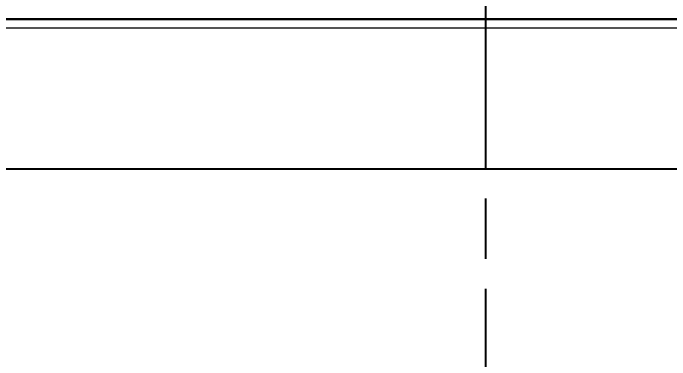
# Model space of a CAD drawing. Header units: inches. Extents: x 20 to 536, y 8 to 344.
# Drawn here: x 98.89 to 118.51, y 117.74 to 128.1 of the extents above; entities that cross this region are included whole.
import ezdxf

# ---------------------------------------------------------------- set-up
doc = ezdxf.new("R2010")
doc.units = ezdxf.units.IN
doc.header["$LTSCALE"] = 16
doc.header["$MEASUREMENT"] = 0
doc.linetypes.add('CHAIN', pattern=[0.7087, 0.4724, -0.0591, 0.1181, -0.0591])
doc.layers.add('Centerline', color=5, linetype='CHAIN', lineweight=25, true_color=0x0000ff)
doc.layers.add('Dimension (ANSI)', color=7, linetype='Continuous', lineweight=25)
doc.layers.add('Visible (ANSI)', color=7, linetype='Continuous', lineweight=50)
doc.styles.add('MEMCOR Medium', font='arial.ttf')
doc.styles.add('Standard D-E', font='arial.ttf')
doc.dimstyles.new('Default (ANSI)', dxfattribs={"dimscale": 16, "dimtxt": 0.15, "dimasz": 0.098425, "dimexe": 0.125, "dimexo": 0.0625, "dimgap": 0.031496, "dimtad": 0, "dimtih": 1, "dimtoh": 1, "dimdec": 4, "dimrnd": 1e-08, "dimzin": 3, "dimdsep": 46, "dimlunit": 5, "dimtxsty": 'MEMCOR Medium', "dimcen": 0.09, "dimdle": 0.393701, "dimclrd": 256, "dimclre": 256, "dimclrt": 256, "dimadec": 0, "dimazin": 1, "dimtfac": 0.8, "dimtofl": 0, "dimtmove": 0, "dimatfit": 3, "dimfxl": 1, "dimfrac": 1, "dimtolj": 1, "dimtzin": 4, "dimlwd": -1, "dimlwe": -1, "dimarcsym": 0})
doc.dimstyles.new('in [mm] D-E NeptuneBenson', dxfattribs={"dimscale": 16, "dimtxt": 0.15, "dimasz": 0.098425, "dimexe": 0.125, "dimexo": 0.063, "dimgap": 0.031496, "dimtad": 0, "dimtih": 1, "dimtoh": 1, "dimdec": 4, "dimrnd": 1e-08, "dimzin": 3, "dimdsep": 46, "dimlunit": 5, "dimtxsty": 'Standard D-E', "dimcen": 0.09, "dimdle": 0.393701, "dimclrd": 256, "dimclre": 256, "dimclrt": 256, "dimadec": 1, "dimazin": 1, "dimtfac": 1, "dimtofl": 0, "dimtmove": 0, "dimatfit": 3, "dimfxl": 1, "dimfrac": 1, "dimtolj": 1, "dimtzin": 4, "dimlwd": -1, "dimlwe": -1, "dimarcsym": 0})

# ---------------------------------------------------------------- blocks, each defined once
blk = doc.blocks.new('*D22')
at = {"layer": 'Defpoints', "color": 0, "transparency": 16777216}
for p in [(82.444, 134.062), (143.581, 134.062), (143.581, 123.447)]:
    blk.add_point(p, dxfattribs=at)
at = {"layer": 'Dimension (ANSI)', "transparency": 16777216}
for p, q in [((82.444, 133.062), (82.444, 121.447)), ((143.581, 133.062), (143.581, 121.447)), ((84.019, 123.447), (142.006, 123.447)), ((143.581, 123.447), (147.003, 123.447))]:
    blk.add_line(p, q, dxfattribs=at)
for points in [[(84.019, 123.71), (84.019, 123.185), (82.444, 123.447)], [(142.006, 123.71), (142.006, 123.185), (143.581, 123.447)]]:
    blk.add_solid(points, dxfattribs=at)
at = {"layer": 'Dimension (ANSI)', "transparency": 16777216, "char_height": 2.4, "attachment_point": 5, "style": 'MEMCOR Medium'}
for s, insert in [('\\A1; 61{\\H0.8x;\\S1#8;} in', (156.602, 125.916)), ('\\A1;[1552.9 mm]', (156.602, 121.405))]:
    blk.add_mtext(s, dxfattribs=dict(at, insert=insert))
blk = doc.blocks.new('*D28')
at = {"layer": 'Defpoints', "color": 0, "transparency": 16777216}
for p in [(34.861, 145.551), (112.638, 145.551), (87.802, 47.22)]:
    blk.add_point(p, dxfattribs=at)
at = {"layer": 'Dimension (ANSI)', "transparency": 16777216}
for p, q in [((34.861, 143.977), (34.861, 101.252)), ((34.861, 48.795), (34.861, 91.26)), ((86.794, 47.22), (32.861, 47.22))]:
    blk.add_line(p, q, dxfattribs=at)
for points in [[(34.598, 143.977), (35.123, 143.977), (34.861, 145.551)], [(34.598, 48.795), (35.123, 48.795), (34.861, 47.22)]]:
    blk.add_solid(points, dxfattribs=at)
at = {"layer": 'Dimension (ANSI)', "transparency": 16777216, "char_height": 2.4, "attachment_point": 5, "style": 'Standard D-E'}
for s, insert in [('\\A1; 98{\\H1x;\\S5#16;} in', (34.861, 99.21)), ('\\A1;[2491.0 mm]', (34.861, 94.214))]:
    blk.add_mtext(s, dxfattribs=dict(at, insert=insert))

msp = doc.modelspace()

# ---------------------------------------------------------------- linework, layer by layer
at = {"layer": 'Centerline', "ltscale": 0.952448}
msp.add_line((113.01254, 47.8609), (113.01254, 147.50447), dxfattribs=at)
at = {"layer": 'Visible (ANSI)', "linetype": 'Continuous', "lineweight": 18}
for p, q in [((84.51121, 127.93859), (141.51387, 127.93859)), ((141.48261, 127.90734), (84.54246, 127.90734)), ((140.76196, 127.65734), (85.26051, 127.65734))]:
    msp.add_line(p, q, dxfattribs=at)

# ---------------------------------------------------------------- dimensions: what is measured, and where the dimension line sits
at = {"layer": 'Dimension (ANSI)'}
for base, p1, p2, angle, text, dimstyle, override, picture, middle in [((34.860741, 145.551486), (87.801881, 47.219842), (112.637537, 145.551486), 90, ' <> in\\X[2491.0 mm]', 'in [mm] D-E NeptuneBenson', {"dimgap": 0.031496, "dimdec": 4, "dimpost": '', "dimse2": 1, "dimtol": 0, "dimlim": 0, "dimtp": 0, "dimtm": 0, "dimtdec": 2, "dimatfit": 1}, '*D28', (34.860741, 96.256092)), ((143.58098, 123.44739), (82.4441, 134.06234), (143.58098, 134.06234), 180, ' <> in\\X[1552.9 mm]', 'Default (ANSI)', {"dimgap": 0.031496, "dimtih": 0, "dimtoh": 0, "dimdec": 4, "dimpost": '', "dimtol": 0, "dimlim": 0, "dimtp": 0, "dimtm": 0, "dimtdec": 2, "dimatfit": 2}, '*D22', (156.60179, 123.44739))]:
    dim = msp.add_linear_dim(base=base, p1=p1, p2=p2, angle=angle, text=text, dimstyle=dimstyle, override=override, dxfattribs=at)
    dim.commit()
    dim.dimension.update_dxf_attribs({"geometry": picture, "text_midpoint": middle, "dimtype": 160})

doc.saveas('drawing.dxf')
